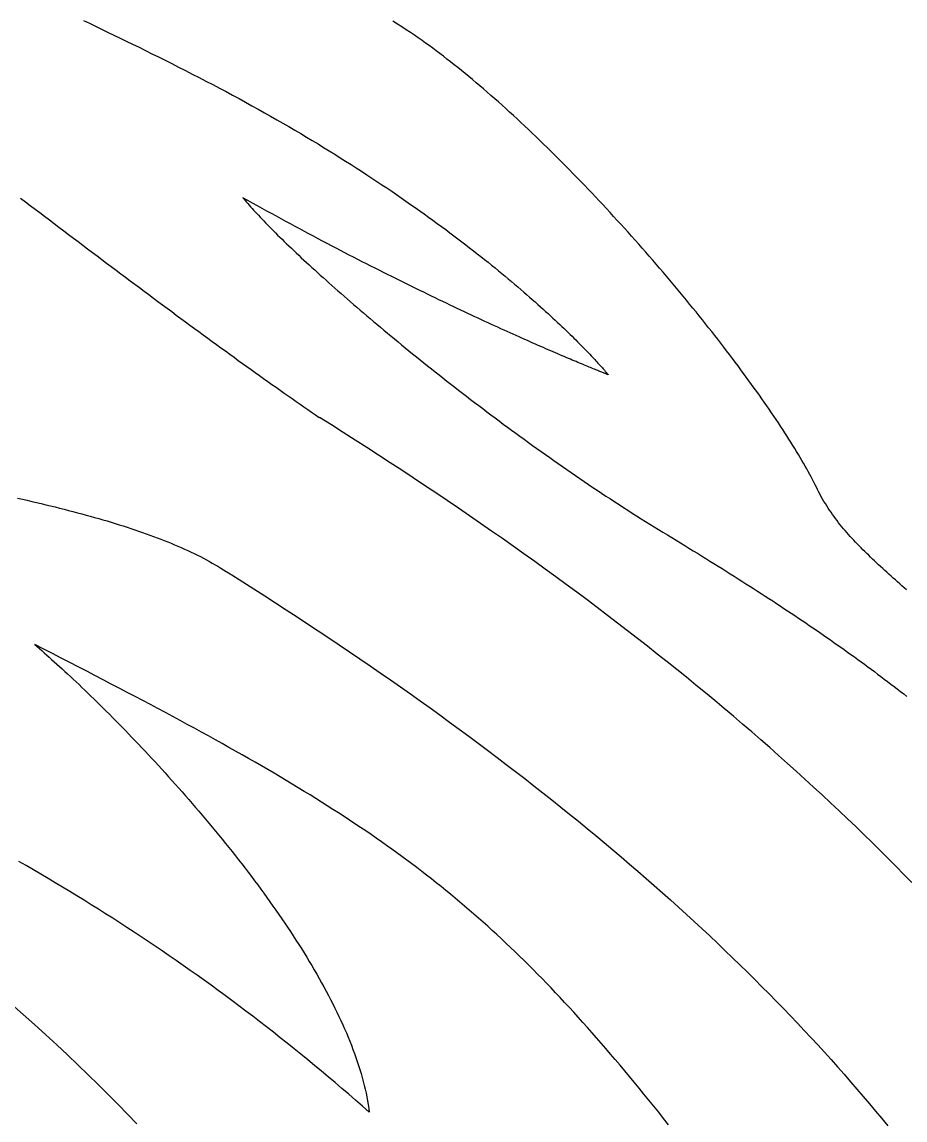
# Model space of a CAD drawing. Extents: x 5 to 105, y 2 to 136.
# Drawn here: x 66.78 to 73.24, y 61.5 to 69.53 of the extents above; entities that cross this region are included whole.
import ezdxf

# ---------------------------------------------------------------- set-up
doc = ezdxf.new("R2010")
doc.units = 0
doc.layers.get('0').update_dxf_attribs({"linetype": 'CONTINUOUS'})

msp = doc.modelspace()

# ---------------------------------------------------------------- linework, layer by layer
at = {"color": 7}
msp.add_lwpolyline([(68.9538, 66.6384), (68.9528, 66.6364)], dxfattribs=at)
for points in [[(67.2281, 69.5425, 0), (67.2717, 69.5218, 0), (67.3156, 69.5008, 0), (67.3599, 69.4795, 0), (67.4047, 69.458, 0), (67.4498, 69.4362, 0), (67.4953, 69.4141, 0), (67.5412, 69.3917, 0), (67.5875, 69.3691, 0), (67.6343, 69.3461, 0), (67.6815, 69.3228, 0), (67.7291, 69.2993, 0), (67.7771, 69.2754, 0), (67.8256, 69.2511, 0), (67.8745, 69.2266, 0), (67.9239, 69.2017, 0), (67.9737, 69.1765, 0), (68.024, 69.1509, 0)], [(69.7308, 69.377, 0), (69.7045, 69.3957, 0), (69.6771, 69.4148, 0), (69.6487, 69.4343, 0), (69.6192, 69.4542, 0), (69.5887, 69.4744, 0), (69.5572, 69.4951, 0), (69.5247, 69.5162, 0), (69.4912, 69.5376, 0)], [(72.5891, 66.128, 0), (72.5801, 66.1462, 0), (72.5708, 66.1647, 0), (72.5611, 66.1835, 0), (72.5511, 66.2027, 0), (72.5406, 66.2222, 0), (72.5299, 66.242, 0), (72.5187, 66.2622, 0), (72.5072, 66.2826, 0), (72.4954, 66.3034, 0), (72.4832, 66.3244, 0), (72.4706, 66.3458, 0), (72.4577, 66.3675, 0), (72.4445, 66.3894, 0), (72.431, 66.4116, 0), (72.4171, 66.4341, 0), (72.4029, 66.4569, 0), (72.3884, 66.4799, 0), (72.3735, 66.5032, 0), (72.3584, 66.5268, 0), (72.3429, 66.5506, 0), (72.3272, 66.5746, 0), (72.3111, 66.5989, 0), (72.2947, 66.6234, 0), (72.2781, 66.6481, 0), (72.2611, 66.6731, 0), (72.2439, 66.6982, 0), (72.2264, 66.7236, 0), (72.2086, 66.7492, 0), (72.1906, 66.775, 0), (72.1723, 66.8009, 0), (72.1537, 66.8271, 0), (72.1348, 66.8534, 0), (72.1157, 66.8799, 0), (72.0964, 66.9066, 0), (72.0767, 66.9335, 0), (72.0569, 66.9605, 0), (72.0368, 66.9876, 0), (72.0165, 67.015, 0), (71.9959, 67.0424, 0), (71.9751, 67.07, 0), (71.9541, 67.0977, 0), (71.9328, 67.1256, 0), (71.9114, 67.1536, 0), (71.8897, 67.1817, 0), (71.8678, 67.2099, 0), (71.8457, 67.2382, 0), (71.8234, 67.2666, 0), (71.8009, 67.2951, 0), (71.7782, 67.3237, 0), (71.7554, 67.3524, 0), (71.7323, 67.3811, 0), (71.709, 67.4099, 0), (71.6856, 67.4388, 0), (71.662, 67.4678, 0), (71.6382, 67.4968, 0), (71.6143, 67.5258, 0), (71.5902, 67.555, 0), (71.5659, 67.5841, 0), (71.5415, 67.6133, 0), (71.5169, 67.6425, 0), (71.4922, 67.6717, 0), (71.4674, 67.701, 0), (71.4424, 67.7302, 0), (71.4172, 67.7595, 0), (71.392, 67.7888, 0), (71.3666, 67.818, 0), (71.341, 67.8473, 0), (71.3154, 67.8765, 0), (71.2896, 67.9057, 0), (71.2638, 67.9349, 0), (71.2378, 67.9641, 0), (71.2117, 67.9932, 0), (71.1855, 68.0223, 0), (71.1592, 68.0513, 0), (71.1329, 68.0803, 0), (71.1064, 68.1092, 0), (71.0799, 68.138, 0), (71.0532, 68.1668, 0), (71.0265, 68.1955, 0), (70.9998, 68.2242, 0), (70.9729, 68.2527, 0), (70.946, 68.2811, 0), (70.919, 68.3095, 0), (70.892, 68.3377, 0), (70.8649, 68.3659, 0), (70.8378, 68.3939, 0), (70.8106, 68.4218, 0), (70.7834, 68.4496, 0), (70.7561, 68.4772, 0), (70.7288, 68.5047, 0), (70.7015, 68.5321, 0), (70.6741, 68.5593, 0), (70.6468, 68.5864, 0), (70.6194, 68.6133, 0), (70.592, 68.6401, 0), (70.5646, 68.6667, 0), (70.5371, 68.6931, 0), (70.5097, 68.7193, 0), (70.4823, 68.7453, 0), (70.4549, 68.7712, 0), (70.4275, 68.7968, 0), (70.4001, 68.8223, 0), (70.3727, 68.8475, 0), (70.3453, 68.8726, 0), (70.318, 68.8974, 0), (70.2907, 68.922, 0), (70.2634, 68.9463, 0), (70.2362, 68.9705, 0), (70.209, 68.9944, 0), (70.1818, 69.018, 0), (70.1547, 69.0414, 0), (70.1277, 69.0645, 0), (70.1007, 69.0874, 0), (70.0737, 69.11, 0), (70.0469, 69.1323, 0), (70.0201, 69.1544, 0), (69.9933, 69.1762, 0), (69.9667, 69.1976, 0), (69.9401, 69.2188, 0), (69.9136, 69.2397, 0), (69.8872, 69.2603, 0), (69.8609, 69.2806, 0), (69.8347, 69.3005, 0), (69.8085, 69.3201, 0), (69.7825, 69.3394, 0), (69.7566, 69.3584, 0), (69.7308, 69.377, 0)], [(68.024, 69.1509, 0), (68.0743, 69.1252, 0), (68.1241, 69.0994, 0), (68.1735, 69.0737, 0), (68.2224, 69.0479, 0), (68.2708, 69.0222, 0), (68.3189, 68.9964, 0), (68.3664, 68.9707, 0), (68.4135, 68.945, 0), (68.4602, 68.9193, 0), (68.5064, 68.8936, 0), (68.5521, 68.868, 0), (68.5974, 68.8424, 0), (68.6423, 68.8168, 0), (68.6867, 68.7912, 0), (68.7307, 68.7657, 0), (68.7742, 68.7403, 0), (68.8172, 68.7148, 0), (68.8599, 68.6895, 0), (68.9021, 68.6642, 0), (68.9438, 68.6389, 0), (68.9851, 68.6137, 0), (69.026, 68.5885, 0), (69.0664, 68.5635, 0), (69.1064, 68.5384, 0), (69.146, 68.5135, 0), (69.1851, 68.4886, 0), (69.2238, 68.4639, 0), (69.2621, 68.4392, 0), (69.2999, 68.4145, 0), (69.3373, 68.39, 0), (69.3743, 68.3656, 0), (69.4108, 68.3412, 0), (69.4469, 68.317, 0), (69.4826, 68.2928, 0), (69.5179, 68.2688, 0), (69.5527, 68.2449, 0), (69.5871, 68.2211, 0), (69.6211, 68.1973, 0), (69.6547, 68.1738, 0), (69.6878, 68.1503, 0), (69.7205, 68.127, 0), (69.7528, 68.1038, 0), (69.7847, 68.0807, 0), (69.8162, 68.0577, 0), (69.8472, 68.0349, 0), (69.8778, 68.0123, 0), (69.9081, 67.9897, 0), (69.9379, 67.9674, 0), (69.9673, 67.9451, 0), (69.9962, 67.9231, 0), (70.0248, 67.9012, 0), (70.053, 67.8794, 0), (70.0807, 67.8578, 0), (70.1081, 67.8364, 0), (70.135, 67.8152, 0), (70.1615, 67.7941, 0), (70.1876, 67.7732, 0), (70.2134, 67.7525, 0), (70.2387, 67.732, 0), (70.2636, 67.7117, 0), (70.2881, 67.6915, 0), (70.3122, 67.6716, 0), (70.3359, 67.6518, 0), (70.3593, 67.6323, 0), (70.3822, 67.6129, 0), (70.4047, 67.5938, 0), (70.4268, 67.5749, 0), (70.4486, 67.5561, 0), (70.4699, 67.5376, 0), (70.4908, 67.5194, 0), (70.5114, 67.5013, 0), (70.5316, 67.4835, 0), (70.5513, 67.4659, 0), (70.5707, 67.4485, 0), (70.5897, 67.4314, 0), (70.6083, 67.4145, 0), (70.6266, 67.3979, 0), (70.6444, 67.3815, 0), (70.6619, 67.3654, 0), (70.6789, 67.3495, 0), (70.6956, 67.3339, 0), (70.7119, 67.3185, 0), (70.7279, 67.3034, 0), (70.7434, 67.2886, 0), (70.7586, 67.274, 0), (70.7734, 67.2597, 0), (70.7878, 67.2457, 0), (70.8019, 67.232, 0), (70.8155, 67.2185, 0), (70.8288, 67.2054, 0), (70.8418, 67.1925, 0), (70.8543, 67.1799, 0), (70.8665, 67.1676, 0), (70.8783, 67.1556, 0), (70.8898, 67.144, 0), (70.9009, 67.1326, 0), (70.9116, 67.1215, 0), (70.9219, 67.1108, 0), (70.9319, 67.1004, 0), (70.9415, 67.0903, 0), (70.9508, 67.0805, 0), (70.9597, 67.071, 0), (70.9682, 67.0619, 0), (70.9764, 67.0531, 0), (70.9842, 67.0447, 0), (70.9917, 67.0365, 0), (70.9988, 67.0288, 0), (71.0055, 67.0213, 0), (71.0119, 67.0143, 0), (71.0179, 67.0075, 0), (71.0236, 67.0012, 0), (71.029, 66.9952, 0), (71.0339, 66.9895, 0), (71.0386, 66.9843, 0), (71.0429, 66.9794, 0), (71.0468, 66.9748, 0), (71.0504, 66.9707, 0), (71.0536, 66.9669, 0), (71.0565, 66.9635, 0), (71.0591, 66.9605, 0), (71.0613, 66.9579, 0), (71.0631, 66.9557, 0), (71.0647, 66.9538, 0), (71.0659, 66.9524, 0), (71.0667, 66.9514, 0), (71.0672, 66.9508, 0), (71.0674, 66.9506, 0)], [(68.9528, 66.6364, 0), (68.9251, 66.6554, 0), (68.8972, 66.6746, 0), (68.869, 66.694, 0), (68.8407, 66.7136, 0), (68.8121, 66.7334, 0), (68.7833, 66.7534, 0), (68.7544, 66.7736, 0), (68.7252, 66.7941, 0), (68.6958, 66.8147, 0), (68.6662, 66.8355, 0), (68.6365, 66.8565, 0), (68.6065, 66.8777, 0), (68.5764, 66.8991, 0), (68.5461, 66.9207, 0), (68.5156, 66.9424, 0), (68.485, 66.9643, 0), (68.4541, 66.9864, 0), (68.4231, 67.0087, 0), (68.392, 67.0311, 0), (68.3606, 67.0537, 0), (68.3292, 67.0764, 0), (68.2975, 67.0993, 0), (68.2658, 67.1224, 0), (68.2338, 67.1456, 0), (68.2017, 67.169, 0), (68.1695, 67.1925, 0), (68.1372, 67.2161, 0), (68.1047, 67.2399, 0), (68.0721, 67.2638, 0), (68.0393, 67.2878, 0), (68.0064, 67.312, 0), (67.9734, 67.3363, 0), (67.9403, 67.3607, 0), (67.9071, 67.3852, 0), (67.8738, 67.4099, 0), (67.8403, 67.4347, 0), (67.8068, 67.4595, 0), (67.7731, 67.4845, 0), (67.7394, 67.5096, 0), (67.7055, 67.5348, 0), (67.6716, 67.56, 0), (67.6376, 67.5854, 0), (67.6035, 67.6109, 0), (67.5693, 67.6364, 0), (67.535, 67.662, 0), (67.5007, 67.6878, 0), (67.4663, 67.7135, 0), (67.4318, 67.7394, 0), (67.3972, 67.7653, 0), (67.3626, 67.7913, 0), (67.328, 67.8174, 0), (67.2932, 67.8435, 0), (67.2585, 67.8697, 0), (67.2236, 67.896, 0), (67.1888, 67.9223, 0), (67.1539, 67.9486, 0), (67.1189, 67.975, 0), (67.0839, 68.0014, 0), (67.0489, 68.0279, 0), (67.0139, 68.0544, 0), (66.9788, 68.0809, 0), (66.9437, 68.1075, 0), (66.9086, 68.1341, 0), (66.8735, 68.1607, 0), (66.8384, 68.1874, 0), (66.8032, 68.214, 0), (66.7681, 68.2407, 0)], [(71.0674, 66.9506, 0), (71.0672, 66.9506, 0), (71.0665, 66.9509, 0), (71.0654, 66.9513, 0), (71.0639, 66.9519, 0), (71.062, 66.9527, 0), (71.0596, 66.9536, 0), (71.0568, 66.9547, 0), (71.0536, 66.9559, 0), (71.05, 66.9574, 0), (71.046, 66.9589, 0), (71.0415, 66.9607, 0), (71.0367, 66.9626, 0), (71.0314, 66.9647, 0), (71.0258, 66.967, 0), (71.0197, 66.9694, 0), (71.0132, 66.972, 0), (71.0064, 66.9747, 0), (70.9991, 66.9777, 0), (70.9915, 66.9807, 0), (70.9835, 66.984, 0), (70.975, 66.9874, 0), (70.9662, 66.991, 0), (70.957, 66.9947, 0), (70.9475, 66.9986, 0), (70.9375, 67.0027, 0), (70.9272, 67.0069, 0), (70.9165, 67.0113, 0), (70.9055, 67.0159, 0), (70.8941, 67.0206, 0), (70.8823, 67.0255, 0), (70.8701, 67.0305, 0), (70.8576, 67.0357, 0), (70.8447, 67.0411, 0), (70.8315, 67.0467, 0), (70.8179, 67.0524, 0), (70.804, 67.0582, 0), (70.7897, 67.0642, 0), (70.7751, 67.0704, 0), (70.7602, 67.0768, 0), (70.7449, 67.0833, 0), (70.7292, 67.0899, 0), (70.7133, 67.0968, 0), (70.697, 67.1038, 0), (70.6803, 67.1109, 0), (70.6634, 67.1182, 0), (70.6461, 67.1257, 0), (70.6285, 67.1333, 0), (70.6106, 67.1411, 0), (70.5923, 67.1491, 0), (70.5738, 67.1572, 0), (70.5549, 67.1654, 0), (70.5357, 67.1739, 0), (70.5162, 67.1825, 0), (70.4964, 67.1912, 0), (70.4763, 67.2001, 0), (70.4559, 67.2092, 0), (70.4352, 67.2184, 0), (70.4143, 67.2278, 0), (70.393, 67.2373, 0), (70.3714, 67.247, 0), (70.3495, 67.2568, 0), (70.3274, 67.2669, 0), (70.305, 67.277, 0), (70.2823, 67.2873, 0), (70.2593, 67.2978, 0), (70.236, 67.3085, 0), (70.2125, 67.3192, 0), (70.1887, 67.3302, 0), (70.1646, 67.3413, 0), (70.1402, 67.3526, 0), (70.1156, 67.364, 0), (70.0908, 67.3755, 0), (70.0657, 67.3873, 0), (70.0403, 67.3992, 0), (70.0146, 67.4112, 0), (69.9888, 67.4234, 0), (69.9626, 67.4357, 0), (69.9363, 67.4482, 0), (69.9096, 67.4609, 0), (69.8828, 67.4737, 0), (69.8557, 67.4867, 0), (69.8283, 67.4998, 0), (69.8008, 67.513, 0), (69.773, 67.5265, 0), (69.745, 67.54, 0), (69.7167, 67.5538, 0), (69.6882, 67.5677, 0), (69.6595, 67.5817, 0), (69.6306, 67.5959, 0), (69.6015, 67.6102, 0), (69.5721, 67.6247, 0), (69.5426, 67.6393, 0), (69.5128, 67.6541, 0), (69.4828, 67.6691, 0), (69.4526, 67.6842, 0), (69.4223, 67.6994, 0), (69.3917, 67.7148, 0), (69.3609, 67.7304, 0), (69.3299, 67.7461, 0), (69.2988, 67.7619, 0), (69.2674, 67.7779, 0), (69.2359, 67.7941, 0), (69.2042, 67.8104, 0), (69.1723, 67.8268, 0), (69.1402, 67.8434, 0), (69.1079, 67.8602, 0), (69.0755, 67.8771, 0), (69.0429, 67.8941, 0), (69.0101, 67.9113, 0), (68.9772, 67.9287, 0), (68.9441, 67.9462, 0), (68.9108, 67.9638, 0), (68.8774, 67.9816, 0), (68.8438, 67.9996, 0), (68.8101, 68.0176, 0), (68.7762, 68.0359, 0), (68.7422, 68.0543, 0), (68.708, 68.0728, 0), (68.6737, 68.0915, 0), (68.6392, 68.1103, 0), (68.6046, 68.1293, 0), (68.5698, 68.1484, 0), (68.5349, 68.1676, 0), (68.4999, 68.187, 0), (68.4648, 68.2066, 0), (68.4295, 68.2263, 0), (68.3941, 68.2461, 0)], [(68.3941, 68.2461, 0), (68.4026, 68.2358, 0), (68.4114, 68.2252, 0), (68.4206, 68.2142, 0), (68.4302, 68.203, 0), (68.4402, 68.1916, 0), (68.4506, 68.1798, 0), (68.4613, 68.1678, 0), (68.4724, 68.1555, 0), (68.4838, 68.143, 0), (68.4957, 68.1302, 0), (68.5078, 68.1171, 0), (68.5204, 68.1038, 0), (68.5332, 68.0902, 0), (68.5465, 68.0764, 0), (68.5601, 68.0624, 0), (68.574, 68.0481, 0), (68.5882, 68.0336, 0), (68.6028, 68.0188, 0), (68.6178, 68.0038, 0), (68.633, 67.9886, 0), (68.6486, 67.9731, 0), (68.6645, 67.9575, 0), (68.6807, 67.9416, 0), (68.6973, 67.9255, 0), (68.7141, 67.9092, 0), (68.7313, 67.8927, 0), (68.7488, 67.8761, 0), (68.7666, 67.8592, 0), (68.7846, 67.8421, 0), (68.803, 67.8248, 0), (68.8217, 67.8073, 0), (68.8407, 67.7897, 0), (68.8599, 67.7718, 0), (68.8794, 67.7538, 0), (68.8993, 67.7356, 0), (68.9194, 67.7173, 0), (68.9397, 67.6987, 0), (68.9604, 67.6801, 0), (68.9813, 67.6612, 0), (69.0025, 67.6422, 0), (69.0239, 67.6231, 0), (69.0456, 67.6037, 0), (69.0676, 67.5843, 0), (69.0898, 67.5647, 0), (69.1122, 67.545, 0), (69.1349, 67.5251, 0), (69.1579, 67.5051, 0), (69.1811, 67.4849, 0), (69.2045, 67.4647, 0), (69.2282, 67.4443, 0), (69.252, 67.4238, 0), (69.2762, 67.4032, 0), (69.3005, 67.3824, 0), (69.3251, 67.3616, 0), (69.3498, 67.3407, 0), (69.3748, 67.3196, 0), (69.4, 67.2985, 0), (69.4255, 67.2772, 0), (69.4511, 67.2559, 0), (69.4769, 67.2345, 0), (69.5029, 67.213, 0), (69.5291, 67.1914, 0), (69.5555, 67.1697, 0), (69.5821, 67.148, 0), (69.6089, 67.1262, 0), (69.6359, 67.1043, 0), (69.663, 67.0824, 0), (69.6903, 67.0604, 0), (69.7178, 67.0383, 0), (69.7455, 67.0162, 0), (69.7733, 66.994, 0), (69.8013, 66.9718, 0), (69.8295, 66.9496, 0), (69.8578, 66.9273, 0), (69.8863, 66.9049, 0), (69.9149, 66.8826, 0), (69.9436, 66.8602, 0), (69.9725, 66.8378, 0), (70.0016, 66.8153, 0), (70.0308, 66.7929, 0), (70.0601, 66.7704, 0), (70.0895, 66.7479, 0), (70.1191, 66.7254, 0), (70.1488, 66.7029, 0), (70.1787, 66.6804, 0), (70.2086, 66.6579, 0), (70.2387, 66.6354, 0), (70.2688, 66.6129, 0), (70.2991, 66.5904, 0), (70.3295, 66.5679, 0), (70.36, 66.5455, 0), (70.3906, 66.5231, 0), (70.4213, 66.5007, 0), (70.4521, 66.4783, 0), (70.4829, 66.456, 0), (70.5139, 66.4336, 0), (70.5449, 66.4114, 0), (70.5761, 66.3892, 0), (70.6073, 66.367, 0), (70.6385, 66.3448, 0), (70.6699, 66.3228, 0), (70.7013, 66.3008, 0), (70.7328, 66.2788, 0), (70.7643, 66.2569, 0), (70.7959, 66.2351, 0), (70.8276, 66.2133, 0), (70.8593, 66.1916, 0), (70.891, 66.17, 0), (70.9228, 66.1485, 0), (70.9547, 66.127, 0), (70.9865, 66.1057, 0), (71.0184, 66.0844, 0), (71.0504, 66.0632, 0), (71.0824, 66.0421, 0), (71.1144, 66.0212, 0), (71.1464, 66.0003, 0), (71.1784, 65.9795, 0), (71.2105, 65.9589, 0), (71.2426, 65.9383, 0), (71.2747, 65.9179, 0), (71.3068, 65.8976, 0), (71.3388, 65.8774, 0), (71.3709, 65.8574, 0), (71.403, 65.8374, 0), (71.4351, 65.8177, 0), (71.4672, 65.798, 0), (71.4993, 65.7785, 0)], [(73.2865, 63.236, 0), (73.2295, 63.2947, 0), (73.172, 63.3532, 0), (73.114, 63.4116, 0), (73.0554, 63.47, 0), (72.9964, 63.5284, 0), (72.9369, 63.5866, 0), (72.8768, 63.6448, 0), (72.8163, 63.7029, 0), (72.7552, 63.7609, 0), (72.6936, 63.8189, 0), (72.6315, 63.8768, 0), (72.5689, 63.9346, 0), (72.5058, 63.9924, 0), (72.4421, 64.0501, 0), (72.378, 64.1077, 0), (72.3133, 64.1653, 0), (72.2481, 64.2228, 0), (72.1824, 64.2802, 0), (72.1162, 64.3376, 0), (72.0495, 64.3949, 0), (71.9823, 64.4521, 0), (71.9145, 64.5093, 0), (71.8463, 64.5664, 0), (71.7775, 64.6234, 0), (71.7082, 64.6804, 0), (71.6383, 64.7373, 0), (71.568, 64.7942, 0), (71.4972, 64.851, 0), (71.4258, 64.9077, 0), (71.3539, 64.9644, 0), (71.2815, 65.021, 0), (71.2085, 65.0776, 0), (71.1351, 65.1341, 0), (71.0611, 65.1905, 0), (70.9866, 65.2469, 0), (70.9116, 65.3032, 0), (70.8361, 65.3595, 0), (70.76, 65.4157, 0), (70.6834, 65.4718, 0), (70.6063, 65.5279, 0), (70.5287, 65.5839, 0), (70.4505, 65.6399, 0), (70.3719, 65.6958, 0), (70.2927, 65.7517, 0), (70.2129, 65.8075, 0), (70.1327, 65.8633, 0), (70.0519, 65.919, 0), (69.9706, 65.9746, 0), (69.8888, 66.0302, 0), (69.8064, 66.0858, 0), (69.7235, 66.1413, 0), (69.6401, 66.1967, 0), (69.5562, 66.2521, 0), (69.4717, 66.3074, 0), (69.3867, 66.3627, 0), (69.3012, 66.418, 0), (69.2151, 66.4732, 0), (69.1286, 66.5283, 0), (69.0415, 66.5834, 0), (68.9538, 66.6384, 0)], [(73.2478, 65.3766, 0), (73.2314, 65.3914, 0), (73.2152, 65.4061, 0), (73.1991, 65.4207, 0), (73.1831, 65.4351, 0), (73.1672, 65.4495, 0), (73.1515, 65.4637, 0), (73.1358, 65.4778, 0), (73.1203, 65.4919, 0), (73.1049, 65.5059, 0), (73.0896, 65.5198, 0), (73.0745, 65.5337, 0), (73.0594, 65.5475, 0), (73.0445, 65.5613, 0), (73.0298, 65.575, 0), (73.0151, 65.5887, 0), (73.0006, 65.6024, 0), (72.9862, 65.616, 0), (72.972, 65.6297, 0), (72.9579, 65.6433, 0), (72.9439, 65.657, 0), (72.9301, 65.6707, 0), (72.9164, 65.6844, 0), (72.9029, 65.6981, 0), (72.8895, 65.7119, 0), (72.8763, 65.7257, 0), (72.8632, 65.7396, 0), (72.8502, 65.7536, 0), (72.8375, 65.7676, 0), (72.8248, 65.7817, 0), (72.8123, 65.7959, 0), (72.8, 65.8102, 0), (72.7879, 65.8246, 0), (72.7758, 65.8391, 0), (72.764, 65.8537, 0), (72.7523, 65.8684, 0), (72.7408, 65.8833, 0), (72.7295, 65.8983, 0), (72.7183, 65.9135, 0), (72.7073, 65.9288, 0), (72.6965, 65.9443, 0), (72.6858, 65.96, 0), (72.6753, 65.9759, 0), (72.665, 65.9919, 0), (72.6549, 66.0082, 0), (72.6449, 66.0246, 0), (72.6351, 66.0413, 0), (72.6255, 66.0581, 0), (72.6161, 66.0752, 0), (72.6069, 66.0926, 0), (72.5979, 66.1102, 0), (72.5891, 66.128, 0)], [(66.7466, 66.0486, 0), (66.7817, 66.0405, 0), (66.8166, 66.0325, 0), (66.8512, 66.0244, 0), (66.8855, 66.0163, 0), (66.9196, 66.0082, 0), (66.9535, 66, 0), (66.9871, 65.9918, 0), (67.0204, 65.9836, 0), (67.0535, 65.9753, 0), (67.0863, 65.967, 0), (67.1189, 65.9586, 0), (67.1512, 65.9502, 0), (67.1833, 65.9417, 0), (67.2151, 65.9332, 0), (67.2466, 65.9246, 0), (67.2778, 65.916, 0), (67.3088, 65.9073, 0), (67.3395, 65.8986, 0), (67.37, 65.8898, 0), (67.4002, 65.8809, 0), (67.4301, 65.872, 0), (67.4597, 65.8629, 0), (67.489, 65.8539, 0), (67.5181, 65.8447, 0), (67.5469, 65.8355, 0), (67.5754, 65.8262, 0), (67.6036, 65.8168, 0), (67.6315, 65.8073, 0), (67.6592, 65.7977, 0), (67.6865, 65.7881, 0), (67.7136, 65.7783, 0), (67.7403, 65.7685, 0), (67.7668, 65.7586, 0), (67.793, 65.7486, 0), (67.8189, 65.7384, 0), (67.8445, 65.7282, 0), (67.8698, 65.7179, 0), (67.8947, 65.7075, 0), (67.9194, 65.6969, 0), (67.9438, 65.6863, 0), (67.9678, 65.6755, 0), (67.9916, 65.6647, 0), (68.015, 65.6537, 0), (68.0382, 65.6426, 0), (68.061, 65.6313, 0), (68.0835, 65.62, 0), (68.1057, 65.6085, 0), (68.1276, 65.5969, 0), (68.1491, 65.5852, 0), (68.1703, 65.5733, 0), (68.1912, 65.5613, 0), (68.2118, 65.5492, 0), (68.2321, 65.5369, 0), (68.252, 65.5245, 0), (68.2716, 65.5119, 0)], [(71.4993, 65.7785, 0), (71.5312, 65.7591, 0), (71.563, 65.7398, 0), (71.5945, 65.7206, 0), (71.6259, 65.7014, 0), (71.657, 65.6824, 0), (71.688, 65.6634, 0), (71.7188, 65.6444, 0), (71.7493, 65.6256, 0), (71.7797, 65.6068, 0), (71.8099, 65.5881, 0), (71.8399, 65.5694, 0), (71.8698, 65.5508, 0), (71.8994, 65.5323, 0), (71.9289, 65.5138, 0), (71.9582, 65.4953, 0), (71.9873, 65.477, 0), (72.0163, 65.4586, 0), (72.0451, 65.4404, 0), (72.0737, 65.4221, 0), (72.1022, 65.4039, 0), (72.1305, 65.3858, 0), (72.1587, 65.3677, 0), (72.1866, 65.3496, 0), (72.2145, 65.3316, 0), (72.2422, 65.3136, 0), (72.2697, 65.2956, 0), (72.2971, 65.2777, 0), (72.3243, 65.2597, 0), (72.3514, 65.2418, 0), (72.3784, 65.224, 0), (72.4052, 65.2061, 0), (72.4319, 65.1883, 0), (72.4585, 65.1705, 0), (72.4849, 65.1527, 0), (72.5112, 65.1349, 0), (72.5374, 65.1172, 0), (72.5634, 65.0994, 0), (72.5893, 65.0816, 0), (72.6151, 65.0639, 0), (72.6408, 65.0461, 0), (72.6664, 65.0284, 0), (72.6919, 65.0106, 0), (72.7172, 64.9929, 0), (72.7424, 64.9751, 0), (72.7676, 64.9573, 0), (72.7926, 64.9395, 0), (72.8175, 64.9217, 0), (72.8424, 64.9039, 0), (72.8671, 64.8861, 0), (72.8917, 64.8683, 0), (72.9163, 64.8504, 0), (72.9407, 64.8325, 0), (72.9651, 64.8146, 0), (72.9894, 64.7966, 0), (73.0136, 64.7787, 0), (73.0377, 64.7606, 0), (73.0618, 64.7426, 0), (73.0857, 64.7245, 0), (73.1096, 64.7064, 0), (73.1334, 64.6883, 0), (73.1572, 64.6701, 0), (73.1809, 64.6518, 0), (73.2045, 64.6335, 0), (73.2281, 64.6152, 0), (73.2516, 64.5968, 0)], [(68.2716, 65.5119, 0), (68.2719, 65.5117, 0), (68.2722, 65.5115, 0), (68.2726, 65.5113, 0), (68.2729, 65.5111, 0), (68.2732, 65.5109, 0), (68.2736, 65.5107, 0), (68.2739, 65.5105, 0), (68.2742, 65.5103, 0), (68.2745, 65.51, 0), (68.2749, 65.5098, 0), (68.2752, 65.5096, 0), (68.2755, 65.5094, 0), (68.2759, 65.5092, 0), (68.2762, 65.509, 0), (68.2765, 65.5088, 0), (68.2768, 65.5086, 0), (68.2772, 65.5084, 0), (68.2775, 65.5082, 0), (68.2778, 65.508, 0), (68.2781, 65.5078, 0), (68.2785, 65.5076, 0), (68.2788, 65.5074, 0), (68.2791, 65.5072, 0), (68.2795, 65.507, 0), (68.2798, 65.5068, 0), (68.2801, 65.5066, 0), (68.2804, 65.5063, 0), (68.2808, 65.5061, 0), (68.2811, 65.5059, 0), (68.2814, 65.5057, 0), (68.2818, 65.5055, 0), (68.2821, 65.5053, 0), (68.2824, 65.5051, 0), (68.2827, 65.5049, 0), (68.2831, 65.5047, 0), (68.2834, 65.5045, 0), (68.2837, 65.5043, 0), (68.284, 65.5041, 0), (68.2844, 65.5039, 0), (68.2847, 65.5037, 0), (68.285, 65.5035, 0), (68.2853, 65.5033, 0), (68.2857, 65.5031, 0), (68.286, 65.5029, 0), (68.2863, 65.5027, 0), (68.2867, 65.5025, 0), (68.287, 65.5023, 0), (68.2873, 65.5021, 0), (68.2876, 65.5019, 0), (68.288, 65.5018, 0), (68.2883, 65.5016, 0), (68.2886, 65.5014, 0), (68.2889, 65.5012, 0), (68.2893, 65.501, 0), (68.2896, 65.5008, 0), (68.2899, 65.5006, 0), (68.2902, 65.5004, 0), (68.2906, 65.5002, 0), (68.2909, 65.5, 0), (68.2912, 65.4998, 0), (68.2915, 65.4996, 0), (68.2919, 65.4994, 0), (68.2922, 65.4992, 0), (68.2925, 65.499, 0), (68.2929, 65.4988, 0), (68.2932, 65.4986, 0), (68.2935, 65.4984, 0), (68.2938, 65.4982, 0), (68.2942, 65.498, 0), (68.2945, 65.4978, 0), (68.2948, 65.4976, 0), (68.2951, 65.4974, 0), (68.2955, 65.4972, 0), (68.2958, 65.497, 0), (68.2961, 65.4968, 0), (68.2964, 65.4966, 0), (68.2968, 65.4965, 0), (68.2971, 65.4963, 0), (68.2974, 65.4961, 0), (68.2977, 65.4959, 0), (68.2981, 65.4957, 0), (68.2984, 65.4955, 0), (68.2987, 65.4953, 0), (68.299, 65.4951, 0), (68.2994, 65.4949, 0), (68.2997, 65.4947, 0), (68.3, 65.4945, 0), (68.3003, 65.4943, 0), (68.3007, 65.4941, 0), (68.301, 65.4939, 0), (68.3013, 65.4937, 0), (68.3016, 65.4935, 0), (68.302, 65.4933, 0), (68.3023, 65.4931, 0), (68.3026, 65.4929, 0), (68.3029, 65.4927, 0), (68.3033, 65.4925, 0), (68.3036, 65.4923, 0), (68.3039, 65.4921, 0), (68.3042, 65.4919, 0), (68.3046, 65.4917, 0), (68.3049, 65.4915, 0), (68.3052, 65.4913, 0), (68.3055, 65.4912, 0), (68.3059, 65.491, 0), (68.3062, 65.4908, 0), (68.3065, 65.4906, 0), (68.3068, 65.4904, 0), (68.3072, 65.4902, 0), (68.3075, 65.49, 0), (68.3078, 65.4898, 0), (68.3081, 65.4896, 0), (68.3085, 65.4894, 0), (68.3088, 65.4892, 0), (68.3091, 65.489, 0), (68.3094, 65.4888, 0), (68.3098, 65.4886, 0), (68.3101, 65.4884, 0), (68.3104, 65.4882, 0), (68.3107, 65.488, 0), (68.311, 65.4878, 0), (68.3114, 65.4876, 0), (68.3117, 65.4874, 0), (68.312, 65.4872, 0), (68.3123, 65.487, 0), (68.3127, 65.4867, 0), (68.313, 65.4865, 0)], [(68.313, 65.4865, 0), (68.3938, 65.4356, 0), (68.474, 65.3846, 0), (68.5538, 65.3336, 0), (68.6331, 65.2825, 0), (68.7119, 65.2315, 0), (68.7902, 65.1804, 0), (68.868, 65.1292, 0), (68.9453, 65.0781, 0), (69.0221, 65.0269, 0), (69.0985, 64.9757, 0), (69.1743, 64.9244, 0), (69.2497, 64.8731, 0), (69.3245, 64.8218, 0), (69.3989, 64.7705, 0), (69.4728, 64.7191, 0), (69.5462, 64.6677, 0), (69.6191, 64.6162, 0), (69.6915, 64.5648, 0), (69.7634, 64.5133, 0), (69.8348, 64.4617, 0), (69.9058, 64.4101, 0), (69.9763, 64.3585, 0), (70.0462, 64.3069, 0), (70.1157, 64.2552, 0), (70.1847, 64.2035, 0), (70.2532, 64.1517, 0), (70.3213, 64.0999, 0), (70.3888, 64.0481, 0), (70.4559, 63.9962, 0), (70.5225, 63.9443, 0), (70.5886, 63.8924, 0), (70.6542, 63.8404, 0), (70.7193, 63.7883, 0), (70.784, 63.7363, 0), (70.8481, 63.6842, 0), (70.9118, 63.632, 0), (70.975, 63.5799, 0), (71.0377, 63.5276, 0), (71.0999, 63.4754, 0), (71.1617, 63.4231, 0), (71.223, 63.3707, 0), (71.2838, 63.3183, 0), (71.3441, 63.2659, 0), (71.4039, 63.2134, 0), (71.4633, 63.1609, 0), (71.5221, 63.1083, 0), (71.5805, 63.0557, 0), (71.6385, 63.0031, 0), (71.6959, 62.9504, 0), (71.7529, 62.8976, 0), (71.8093, 62.8449, 0), (71.8654, 62.792, 0), (71.9209, 62.7391, 0), (71.9759, 62.6862, 0), (72.0305, 62.6332, 0), (72.0846, 62.5802, 0), (72.1383, 62.5271, 0), (72.1914, 62.474, 0), (72.2441, 62.4209, 0), (72.2963, 62.3677, 0), (72.348, 62.3144, 0), (72.3993, 62.2611, 0), (72.4501, 62.2077, 0), (72.5004, 62.1543, 0), (72.5502, 62.1008, 0), (72.5996, 62.0473, 0), (72.6485, 61.9937, 0), (72.6969, 61.9401, 0), (72.7449, 61.8865, 0), (72.7924, 61.8327, 0), (72.8394, 61.779, 0), (72.8859, 61.7251, 0), (72.932, 61.6712, 0), (72.9776, 61.6173, 0), (73.0227, 61.5633, 0), (73.0674, 61.5093, 0), (73.1116, 61.4552, 0)], [(71.5087, 61.4636, 0), (71.4721, 61.5097, 0), (71.4357, 61.5552, 0), (71.3996, 61.6001, 0), (71.3637, 61.6445, 0), (71.3281, 61.6883, 0), (71.2927, 61.7316, 0), (71.2575, 61.7744, 0), (71.2224, 61.8167, 0), (71.1876, 61.8584, 0), (71.153, 61.8997, 0), (71.1185, 61.9405, 0), (71.0842, 61.9808, 0), (71.05, 62.0206, 0), (71.016, 62.0599, 0), (70.9821, 62.0988, 0), (70.9484, 62.1373, 0), (70.9148, 62.1753, 0), (70.8812, 62.2128, 0), (70.8478, 62.25, 0), (70.8145, 62.2867, 0), (70.7812, 62.323, 0), (70.748, 62.3589, 0), (70.7149, 62.3944, 0), (70.6818, 62.4296, 0), (70.6487, 62.4643, 0), (70.6157, 62.4987, 0), (70.5827, 62.5327, 0), (70.5498, 62.5664, 0), (70.5168, 62.5997, 0), (70.4838, 62.6327, 0), (70.4508, 62.6654, 0), (70.4178, 62.6977, 0), (70.3848, 62.7298, 0), (70.3517, 62.7615, 0), (70.3185, 62.793, 0), (70.2853, 62.8241, 0), (70.252, 62.855, 0), (70.2187, 62.8856, 0), (70.1852, 62.9159, 0), (70.1517, 62.946, 0), (70.118, 62.9759, 0), (70.0843, 63.0055, 0), (70.0504, 63.0348, 0), (70.0163, 63.064, 0), (69.9822, 63.0929, 0), (69.9478, 63.1217, 0), (69.9133, 63.1502, 0), (69.8787, 63.1786, 0), (69.8438, 63.2067, 0), (69.8088, 63.2347, 0), (69.7735, 63.2626, 0), (69.7381, 63.2903, 0), (69.7024, 63.3178, 0), (69.6665, 63.3452, 0), (69.6303, 63.3725, 0), (69.5939, 63.3996, 0), (69.5573, 63.4266, 0), (69.5204, 63.4536, 0), (69.4832, 63.4804, 0), (69.4457, 63.5071, 0), (69.4079, 63.5338, 0), (69.3699, 63.5604, 0), (69.3315, 63.5869, 0), (69.2927, 63.6133, 0), (69.2537, 63.6397, 0), (69.2143, 63.6661, 0), (69.1746, 63.6924, 0), (69.1345, 63.7187, 0), (69.094, 63.745, 0), (69.0532, 63.7713, 0), (69.0119, 63.7976, 0), (68.9703, 63.8239, 0), (68.9282, 63.8502, 0), (68.8858, 63.8766, 0), (68.8429, 63.9029, 0), (68.7996, 63.9293, 0), (68.7558, 63.9558, 0), (68.7116, 63.9823, 0), (68.6669, 64.0089, 0), (68.6218, 64.0355, 0), (68.5762, 64.0623, 0), (68.53, 64.0891, 0), (68.4834, 64.116, 0), (68.4363, 64.1431, 0), (68.3886, 64.1702, 0), (68.3405, 64.1975, 0), (68.2917, 64.2249, 0), (68.2425, 64.2524, 0), (68.1927, 64.2801, 0), (68.1423, 64.308, 0), (68.0913, 64.336, 0), (68.0398, 64.3642, 0), (67.9876, 64.3925, 0), (67.9349, 64.4211, 0), (67.8815, 64.4498, 0), (67.8276, 64.4788, 0), (67.773, 64.508, 0), (67.7177, 64.5373, 0), (67.6618, 64.567, 0), (67.6053, 64.5968, 0), (67.548, 64.6269, 0), (67.4901, 64.6573, 0), (67.4316, 64.6879, 0), (67.3723, 64.7188, 0), (67.3123, 64.75, 0), (67.2516, 64.7814, 0), (67.1902, 64.8132, 0), (67.128, 64.8452, 0), (67.0651, 64.8776, 0), (67.0014, 64.9103, 0), (66.937, 64.9433, 0), (66.8718, 64.9766, 0)], [(66.8718, 64.9766, 0), (66.8885, 64.9623, 0), (66.9055, 64.9477, 0), (66.9229, 64.9326, 0), (66.9405, 64.9171, 0), (66.9585, 64.9013, 0), (66.9767, 64.8851, 0), (66.9953, 64.8685, 0), (67.0141, 64.8516, 0), (67.0333, 64.8343, 0), (67.0527, 64.8166, 0), (67.0723, 64.7986, 0), (67.0922, 64.7803, 0), (67.1124, 64.7616, 0), (67.1329, 64.7426, 0), (67.1535, 64.7232, 0), (67.1744, 64.7035, 0), (67.1955, 64.6835, 0), (67.2169, 64.6631, 0), (67.2385, 64.6425, 0), (67.2602, 64.6215, 0), (67.2822, 64.6002, 0), (67.3043, 64.5787, 0), (67.3267, 64.5568, 0), (67.3492, 64.5346, 0), (67.3719, 64.5122, 0), (67.3947, 64.4895, 0), (67.4177, 64.4665, 0), (67.4409, 64.4432, 0), (67.4641, 64.4196, 0), (67.4876, 64.3958, 0), (67.5111, 64.3718, 0), (67.5348, 64.3474, 0), (67.5586, 64.3229, 0), (67.5825, 64.298, 0), (67.6065, 64.273, 0), (67.6306, 64.2477, 0), (67.6548, 64.2221, 0), (67.6791, 64.1964, 0), (67.7034, 64.1704, 0), (67.7278, 64.1442, 0), (67.7523, 64.1178, 0), (67.7768, 64.0912, 0), (67.8014, 64.0644, 0), (67.826, 64.0373, 0), (67.8506, 64.0101, 0), (67.8753, 63.9827, 0), (67.8999, 63.9551, 0), (67.9246, 63.9274, 0), (67.9493, 63.8994, 0), (67.974, 63.8713, 0), (67.9987, 63.843, 0), (68.0234, 63.8146, 0), (68.048, 63.7859, 0), (68.0726, 63.7572, 0), (68.0972, 63.7283, 0), (68.1217, 63.6992, 0), (68.1462, 63.67, 0), (68.1706, 63.6407, 0), (68.1949, 63.6113, 0), (68.2192, 63.5817, 0), (68.2434, 63.552, 0), (68.2675, 63.5222, 0), (68.2916, 63.4922, 0), (68.3155, 63.4622, 0), (68.3393, 63.4321, 0), (68.363, 63.4018, 0), (68.3866, 63.3715, 0), (68.41, 63.3411, 0), (68.4334, 63.3106, 0), (68.4565, 63.28, 0), (68.4796, 63.2493, 0), (68.5024, 63.2186, 0), (68.5252, 63.1878, 0), (68.5477, 63.157, 0), (68.5701, 63.1261, 0), (68.5923, 63.0951, 0), (68.6142, 63.0641, 0), (68.636, 63.0331, 0), (68.6576, 63.002, 0), (68.679, 62.9709, 0), (68.7002, 62.9397, 0), (68.7211, 62.9085, 0), (68.7418, 62.8773, 0), (68.7623, 62.8461, 0), (68.7825, 62.8149, 0), (68.8025, 62.7837, 0), (68.8222, 62.7525, 0), (68.8417, 62.7213, 0), (68.8609, 62.6901, 0), (68.8797, 62.6589, 0), (68.8984, 62.6277, 0), (68.9167, 62.5965, 0), (68.9347, 62.5654, 0), (68.9524, 62.5343, 0), (68.9698, 62.5033, 0), (68.9869, 62.4722, 0), (69.0036, 62.4413, 0), (69.02, 62.4104, 0), (69.0361, 62.3795, 0), (69.0518, 62.3487, 0), (69.0671, 62.3179, 0), (69.0821, 62.2873, 0), (69.0968, 62.2567, 0), (69.111, 62.2261, 0), (69.1249, 62.1957, 0), (69.1384, 62.1653, 0), (69.1514, 62.1351, 0), (69.1641, 62.1049, 0), (69.1764, 62.0748, 0), (69.1882, 62.0449, 0), (69.1996, 62.015, 0), (69.2106, 61.9853, 0), (69.2212, 61.9557, 0), (69.2313, 61.9262, 0), (69.2409, 61.8968, 0), (69.2501, 61.8676, 0), (69.2588, 61.8385, 0), (69.2671, 61.8096, 0), (69.2748, 61.7808, 0), (69.2821, 61.7521, 0), (69.2889, 61.7236, 0), (69.2952, 61.6953, 0), (69.3009, 61.6671, 0), (69.3062, 61.6391, 0), (69.3109, 61.6113, 0), (69.3151, 61.5837, 0), (69.3188, 61.5562, 0)], [(69.3188, 61.5562, 0), (69.2689, 61.6001, 0), (69.219, 61.6436, 0), (69.1691, 61.6868, 0), (69.1191, 61.7296, 0), (69.0691, 61.7721, 0), (69.0191, 61.8143, 0), (68.9691, 61.8562, 0), (68.919, 61.8977, 0), (68.8689, 61.9389, 0), (68.8187, 61.9798, 0), (68.7685, 62.0204, 0), (68.7183, 62.0606, 0), (68.668, 62.1006, 0), (68.6176, 62.1402, 0), (68.5673, 62.1796, 0), (68.5168, 62.2186, 0), (68.4663, 62.2574, 0), (68.4158, 62.2958, 0), (68.3652, 62.334, 0), (68.3145, 62.3719, 0), (68.2638, 62.4095, 0), (68.213, 62.4468, 0), (68.1621, 62.4838, 0), (68.1112, 62.5206, 0), (68.0602, 62.557, 0), (68.0091, 62.5933, 0), (67.958, 62.6292, 0), (67.9068, 62.6649, 0), (67.8555, 62.7003, 0), (67.8041, 62.7355, 0), (67.7526, 62.7704, 0), (67.7011, 62.8051, 0), (67.6494, 62.8395, 0), (67.5977, 62.8737, 0), (67.5459, 62.9077, 0), (67.494, 62.9414, 0), (67.442, 62.9748, 0), (67.3899, 63.0081, 0), (67.3377, 63.0411, 0), (67.2854, 63.0739, 0), (67.233, 63.1064, 0), (67.1804, 63.1388, 0), (67.1278, 63.1709, 0), (67.0751, 63.2028, 0), (67.0222, 63.2345, 0), (66.9693, 63.266, 0), (66.9162, 63.2973, 0), (66.863, 63.3285, 0), (66.8097, 63.3594, 0), (66.7562, 63.3901, 0)], [(66.7012, 62.346, 0), (66.7864, 62.2712, 0), (66.8699, 62.1967, 0), (66.9517, 62.1225, 0), (67.032, 62.0487, 0), (67.1107, 61.9752, 0), (67.1878, 61.902, 0), (67.2634, 61.8292, 0), (67.3374, 61.7567, 0), (67.4099, 61.6846, 0), (67.4809, 61.6128, 0), (67.5504, 61.5413, 0), (67.6184, 61.4702, 0)]]:
    msp.add_polyline3d(points, dxfattribs=at)

doc.saveas('drawing.dxf')
